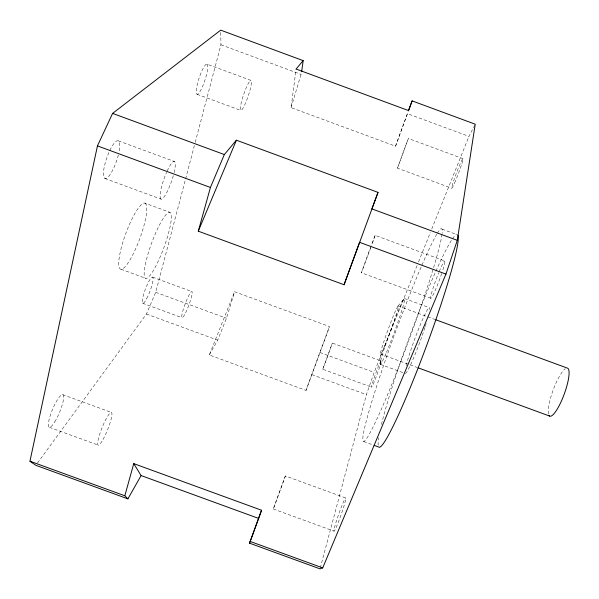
<?xml version="1.0" encoding="UTF-8"?>
<svg xmlns="http://www.w3.org/2000/svg" width="599" height="599" viewBox="0 0 599 599"><rect width="100%" height="100%" fill="white"/><g stroke="black" fill="none" stroke-linecap="round" stroke-linejoin="round"><path stroke-width="0.45" stroke-dasharray="3 2.25" d="M380.208 363.511L380.47 353.485M474.812 125.019L468.965 136.4L407.455 113.683L395.542 146.193L291.099 107.655L296.093 69.035M291.099 107.655L301.537 72.621M430.868 298.295L361.392 272.755L368.857 251.872L375.124 235.347L444.653 260.939A19.932 1.632 -69.5 0 1 442.586 270.8M462.975 158.653L408.376 138.504L397.444 168.169L451.751 188.198M37.475 463.049L146.448 314.033L155.71 292.312L194.989 143.251M195.229 142.352L220.934 44.783L220.724 31.972M320.255 567.957L366.408 394.614L374.15 372.391L417.84 263.65M285.379 475.965L273.331 508.963L285.379 475.965L345.743 498.009A17.596 1.213 -70.6 0 1 337.754 523.676A17.596 1.213 -70.6 0 1 336.091 522.066A17.596 1.213 -70.6 0 1 345.743 498.009M397.444 168.169L408.376 138.504M209.298 354.99L217.692 340.135L226.467 318.249L234.606 291.735L329.487 326.545L306.014 390.398L209.298 354.99L234.606 291.735M375.139 235.414L371.852 244.774M381.159 360.972A13.964 0.801 -70 0 0 373.506 379.781A13.964 0.801 -70 0 0 374.382 381.436A13.964 0.801 -70 0 0 381.159 360.972L332.378 343.085L322.779 369.261L371.642 387.164M322.764 369.254L332.34 343.13M395.542 146.193L408.189 111.429M370.871 247.484L361.392 272.755M306.014 390.398L329.487 326.545M418.536 261.92L430.359 232.487M431.752 229.028L468.965 136.4M397.886 306.194L404.018 298.886M62.633 394.614L111.302 412.389M49.492 427.349L98.401 445.192M273.294 508.993L333.95 531.118M104.9 178.472L160.959 199.085A19.984 3.953 -70.6 0 0 173.433 175.208M144.965 203.158A35.176 7.45 -69.8 0 1 132.566 255.234A35.176 7.45 -69.8 0 1 120.728 250.038A35.176 7.45 -69.8 0 1 144.965 203.158L169.951 212.346A35.161 6.537 -69.8 0 1 156.833 264.137A35.161 6.537 -69.8 0 1 146.478 259.487A35.161 6.537 -69.8 0 1 169.951 212.346M404.482 298.527L429.341 307.661M398.208 305.962L435.039 319.492M380.5 354.031L417.301 367.531M152.468 277.105L191.762 291.511M121.035 269.251L145.991 278.408M380.245 364.304L405.074 373.409M155.71 292.312L226.467 318.249M319.971 352.526L374.15 372.391M142.569 303.229L182.216 317.755M146.448 314.033L217.692 340.135M311.847 374.63L366.408 394.614M363.675 441.538L373.267 445.05M220.934 44.783L301.29 74.463M206.977 64.16A15.851 3.1 -71.8 0 1 202.013 87.686A15.851 3.1 -71.8 0 1 196.989 85.777A15.851 3.1 -71.8 0 1 206.977 64.16L250.974 80.401A15.844 2.396 -71.3 0 1 245.283 103.649A15.844 2.396 -71.3 0 1 241.404 102.159A15.844 2.396 -71.3 0 1 250.974 80.401M197.101 94.283L240.873 110.426M442.002 229.11L457.763 234.913M118.467 140.9L174.564 161.543M118.34 154.939A19.999 5.121 -70.8 0 1 104.548 178.24A19.999 5.121 -70.8 0 1 110.942 148.275A19.999 5.121 -70.8 0 1 119.216 150.851M167.181 170.985A19.984 3.953 -70.6 0 1 174.391 161.438A19.984 3.953 -70.6 0 1 173.8 173.822M161.011 199.1A19.984 3.953 -70.6 0 1 166.574 172.332M378.194 445.304A113.338 9.547 -69.8 0 1 378.688 437.802M381.451 424.451A113.338 9.547 -69.8 0 1 414.965 322.202A113.338 9.547 -69.8 0 1 451.878 239.637M452.417 238.829A113.338 9.547 -69.8 0 1 456.288 234.568M406.144 365.63A35.071 2.935 -69.8 0 1 420.543 324.216A35.071 2.935 -69.8 0 1 429.648 309.473M426.159 323.595A35.071 2.935 -69.8 0 1 425.178 326.732M424.916 327.541A35.071 2.935 -69.8 0 1 405.553 373.447M437.322 233.266A113.361 7.712 -69.8 0 1 442.092 233.415M441.995 234.179A113.361 7.712 -69.8 0 1 386.183 398.013A113.361 7.712 -69.8 0 1 373.005 397.788A113.361 7.712 -69.8 0 1 436.821 234.089M439.239 271.474A19.932 1.632 -69.5 0 1 444.675 260.932M441.688 273.533A19.932 1.632 -69.5 0 1 430.846 298.287A19.932 1.632 -69.5 0 1 438.7 272.792M548.467 413.939A25.585 5.9 -69.8 0 1 553.311 389.627A25.585 5.9 -69.8 0 1 565.314 368.707M146.68 298.631A14.002 2.516 -69.4 0 0 152.812 277.292A14.002 2.516 -69.4 0 0 143.505 294.768A14.002 2.516 -69.4 0 0 146.68 298.631M185.555 312.88A13.994 1.947 -69.5 0 0 192.032 291.676A13.994 1.947 -69.5 0 0 183.301 309.354A13.994 1.947 -69.5 0 0 185.555 312.88M103.021 439.486A17.648 2.943 -68 0 0 111.691 412.674A17.648 2.943 -68 0 0 99.696 434.2A17.648 2.943 -68 0 0 103.021 439.486M54.771 421.883A17.663 3.811 -67.4 0 0 63.142 394.943A17.663 3.811 -67.4 0 0 50.084 416.095A17.663 3.811 -67.4 0 0 54.771 421.883M454.581 182.987A15.806 0.988 -69.2 0 0 463.057 158.885A15.806 0.988 -69.2 0 0 454.499 178.427A15.806 0.988 -69.2 0 0 454.581 182.987M386.43 352.414A35.079 2.037 -69.8 0 0 404.662 298.976A35.079 2.037 -69.8 0 0 386.175 343.002A35.079 2.037 -69.8 0 0 386.43 352.414M384.872 345.466A25.63 1.4 -69.8 0 0 398.313 306.321A25.63 1.4 -69.8 0 0 384.962 338.278A25.63 1.4 -69.8 0 0 384.872 345.466"/><path stroke-width="0.9" d="M301.664 71.693L303.161 60.619L220.694 30.145L112.605 113.398L97.45 145.894L29.95 461.2L35.82 465.303L127.916 498.862L141.094 475.561L133.757 463.626L124.832 495.77L127.916 498.862M133.757 463.626L261.553 510.243L249.558 543.181L320.016 568.855L322.719 567.882L445.933 274.095L457.299 240.334L475.232 124.203L412.112 100.879L408.503 110.56L296.093 69.035L303.161 60.619M198.284 231.184L210.429 187.457L224.348 154.549L236.395 140.196L378.021 192.376L344.058 284.735L198.284 231.184L236.395 140.196M249.558 543.181L261.553 510.243M408.698 110.268L412.112 100.879M344.058 284.735L359.58 242.325L445.933 274.095M378.021 192.376L371.882 208.879L457.299 240.334M141.094 475.561L258.701 518.442M29.95 461.2L124.832 495.77M250.142 541.436L322.719 567.882M435.915 319.814L567.455 368.138A25.585 5.9 -69.8 0 1 563.3 396.56A25.585 5.9 -69.8 0 1 548.916 415.279M418.177 367.846L549.605 416.058M374.143 445.371L379.377 447.281A113.338 9.547 -69.8 0 0 425.522 348.513A113.338 9.547 -69.8 0 0 457.98 235.422M112.605 113.398L224.348 154.549M97.45 145.894L210.429 187.457"/></g></svg>
